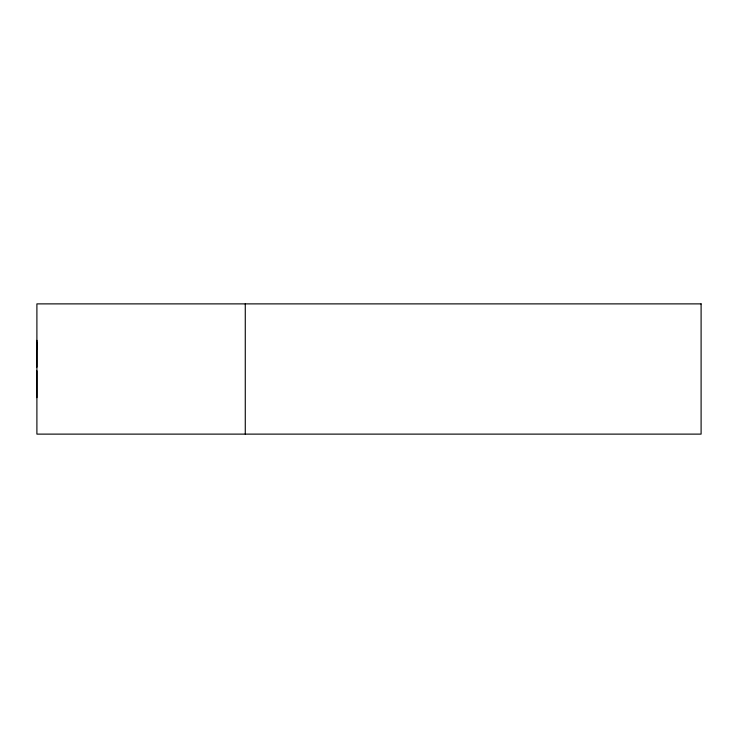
<?xml version="1.0" encoding="UTF-8"?>
<svg xmlns="http://www.w3.org/2000/svg" width="738" height="738" viewBox="0 0 738 738"><rect width="100%" height="100%" fill="white"/><g stroke="black" fill="none" stroke-linecap="round" stroke-linejoin="round"><path stroke-width="1.11" d="M36.9 397.653L36.9 370.799M36.9 367.201L36.9 340.347M245.274 303.881L245.274 434.119M36.909 349.175A28.33 2.869 84.1 0 1 37.297 342.58M701.1 303.881L36.9 303.881L36.9 434.119L701.1 434.119L701.1 303.881"/></g></svg>
